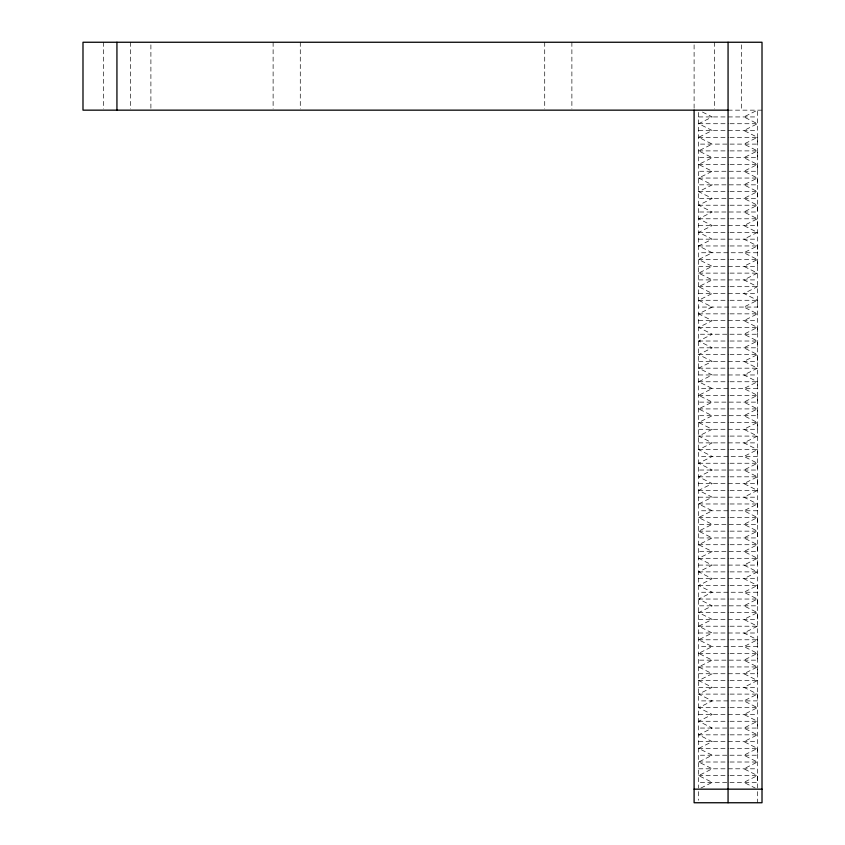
<?xml version="1.0" encoding="UTF-8"?>
<svg xmlns="http://www.w3.org/2000/svg" width="845" height="845" viewBox="0 0 845 845"><rect width="100%" height="100%" fill="white"/><g stroke="black" fill="none" stroke-linecap="round" stroke-linejoin="round"><path stroke-width="0.63" stroke-dasharray="4.22 3.17" d="M757.458 788.036L757.458 110.156L743.885 116.937L757.458 123.729L743.885 130.521L757.458 137.312L757.458 144.104L698.657 144.104M700.917 788.036L712.24 782.375L698.657 775.594L712.24 768.802L698.657 762.01L712.24 755.219L698.657 748.427L712.24 741.635L698.657 734.844L712.24 728.063L698.657 721.271L712.24 714.479L698.657 707.687L712.24 700.896L698.657 694.104L712.24 687.312L698.657 680.531L712.24 673.74L698.657 666.948L712.24 660.156L698.657 653.365L712.24 646.573L698.657 639.781L712.24 633L698.657 626.208L712.24 619.417L698.657 612.625L712.24 605.833L698.657 599.042L712.24 592.25L698.657 585.469L712.24 578.677L698.657 571.885L712.24 565.094L698.657 558.302L712.24 551.51L698.657 544.719L712.24 537.938L698.657 531.146L712.24 524.354L698.657 517.562L712.24 510.771L698.657 503.979L712.24 497.187L698.657 490.406L712.24 483.615L698.657 476.823L712.24 470.031L698.657 463.24L712.24 456.448L698.657 449.656L712.24 442.875L698.657 436.083L712.24 429.292L698.657 422.5L712.24 415.708L698.657 408.917L712.24 402.125L698.657 395.344L712.24 388.552L698.657 381.76L712.24 374.969L698.657 368.177L712.24 361.385L698.657 354.594L712.24 347.813L698.657 341.021L712.24 334.229L698.657 327.438L712.24 320.646L698.657 313.854L712.24 307.062L698.657 300.281L712.24 293.49L698.657 286.698L712.24 279.906L698.657 273.115L712.24 266.323L698.657 259.531L712.24 252.75L698.657 245.958L712.24 239.167L698.657 232.375L712.24 225.583L698.657 218.792L712.24 212L698.657 205.219L712.24 198.427L698.657 191.635L712.24 184.844L698.657 178.052L712.24 171.26L698.657 164.469L712.24 157.688L698.657 150.896L712.24 144.104L698.657 137.312L712.24 130.521L698.657 123.729L712.24 116.937L702.047 111.846M698.657 225.583L757.458 225.583L757.458 218.792L743.885 225.583L757.458 232.375L743.885 239.167L757.458 245.958L757.458 252.75L698.657 252.75M698.657 266.323L757.458 266.323L757.458 259.531L743.885 266.323L757.458 273.115L743.885 279.906L757.458 286.698L743.885 293.49L757.458 300.281L757.458 307.062L698.657 307.062M730.017 300.281L757.458 300.281L743.885 307.062L757.458 313.854L743.885 320.646L757.458 327.438L757.458 334.229L698.657 334.229M698.657 361.385L757.458 361.385L757.458 354.594L743.885 361.385L757.458 368.177L743.885 374.969L757.458 381.76L757.458 388.552L698.657 388.552M698.657 429.292L757.458 429.292L757.458 422.5L743.885 429.292L757.458 436.083L743.885 442.875L757.458 449.656L757.458 456.448L698.657 456.448M698.657 483.615L757.458 483.615L757.458 476.823L743.885 483.615L757.458 490.406L743.885 497.187L757.458 503.979L757.458 510.771L698.657 510.771M698.657 565.094L757.458 565.094L757.458 558.302L743.885 565.094L757.458 571.885L743.885 578.677L757.458 585.469L757.458 592.25L698.657 592.25M698.657 619.417L757.458 619.417L757.458 612.625L743.885 619.417L757.458 626.208L743.885 633L757.458 639.781L757.458 646.573L698.657 646.573M698.657 673.74L757.458 673.74L757.458 666.948L743.885 673.74L757.458 680.531L743.885 687.312L757.458 694.104L757.458 700.896L698.657 700.896M730.017 694.104L757.458 694.104L743.885 700.896L757.458 707.687L743.885 714.479L757.458 721.271L757.458 728.063L698.657 728.063M730.017 721.271L757.458 721.271L743.885 728.063L757.458 734.844L743.885 741.635L757.458 748.427L757.458 755.219L698.657 755.219M730.017 748.427L757.458 748.427L743.885 755.219L757.458 762.01L743.885 768.802L757.458 775.594L757.458 782.375L698.657 782.375M728.063 110.156L762.01 110.156M698.657 116.937L757.458 116.937M698.657 123.729L728.707 123.729M730.017 123.729L757.458 123.729M698.657 130.521L757.458 130.521M698.657 137.312L728.707 137.312M730.017 137.312L757.458 137.312L743.885 144.104L757.458 150.896L757.458 157.688L698.657 157.688M698.657 150.896L728.707 150.896M730.017 150.896L757.458 150.896L743.885 157.688L757.458 164.469L757.458 171.26L698.657 171.26M698.657 164.469L728.707 164.469M730.017 164.469L757.458 164.469L743.885 171.26L757.458 178.052L757.458 184.844L698.657 184.844M698.657 178.052L728.707 178.052M730.017 178.052L757.458 178.052L743.885 184.844L757.458 191.635L757.458 198.427L698.657 198.427M698.657 191.635L728.707 191.635M730.017 191.635L757.458 191.635L743.885 198.427L757.458 205.219L757.458 212L698.657 212M698.657 205.219L728.707 205.219M730.017 205.219L757.458 205.219L743.885 212L757.458 218.792L730.017 218.792M698.657 218.792L728.707 218.792M698.657 232.375L728.707 232.375M730.017 232.375L757.458 232.375M698.657 239.167L757.458 239.167M698.657 245.958L728.707 245.958M730.017 245.958L757.458 245.958L743.885 252.75L757.458 259.531L730.017 259.531M698.657 259.531L728.707 259.531M698.657 273.115L728.707 273.115M730.017 273.115L757.458 273.115M698.657 279.906L757.458 279.906M698.657 286.698L728.707 286.698M730.017 286.698L757.458 286.698M698.657 293.49L757.458 293.49M698.657 300.281L728.707 300.281M698.657 313.854L728.707 313.854M730.017 313.854L757.458 313.854M698.657 320.646L757.458 320.646M698.657 327.438L728.707 327.438M730.017 327.438L757.458 327.438L743.885 334.229L757.458 341.021L757.458 347.813L698.657 347.813M698.657 341.021L728.707 341.021M730.017 341.021L757.458 341.021L743.885 347.813L757.458 354.594L730.017 354.594M698.657 354.594L728.707 354.594M698.657 368.177L728.707 368.177M730.017 368.177L757.458 368.177M698.657 374.969L757.458 374.969M698.657 381.76L728.707 381.76M730.017 381.76L757.458 381.76L743.885 388.552L757.458 395.344L757.458 402.125L698.657 402.125M698.657 395.344L728.707 395.344M730.017 395.344L757.458 395.344L743.885 402.125L757.458 408.917L757.458 415.708L698.657 415.708M698.657 408.917L728.707 408.917M730.017 408.917L757.458 408.917L743.885 415.708L757.458 422.5L730.017 422.5M698.657 422.5L728.707 422.5M698.657 436.083L728.707 436.083M730.017 436.083L757.458 436.083M698.657 442.875L757.458 442.875M698.657 449.656L728.707 449.656M730.017 449.656L757.458 449.656L743.885 456.448L757.458 463.24L757.458 470.031L698.657 470.031M698.657 463.24L728.707 463.24M730.017 463.24L757.458 463.24L743.885 470.031L757.458 476.823L730.017 476.823M698.657 476.823L728.707 476.823M698.657 490.406L728.707 490.406M730.017 490.406L757.458 490.406M698.657 497.187L757.458 497.187M698.657 503.979L728.707 503.979M730.017 503.979L757.458 503.979L743.885 510.771L757.458 517.562L757.458 524.354L698.657 524.354M698.657 517.562L728.707 517.562M730.017 517.562L757.458 517.562L743.885 524.354L757.458 531.146L757.458 537.938L698.657 537.938M698.657 531.146L728.707 531.146M730.017 531.146L757.458 531.146L743.885 537.938L757.458 544.719L757.458 551.51L698.657 551.51M698.657 544.719L728.707 544.719M730.017 544.719L757.458 544.719L743.885 551.51L757.458 558.302L730.017 558.302M698.657 558.302L728.707 558.302M698.657 571.885L728.707 571.885M730.017 571.885L757.458 571.885M698.657 578.677L757.458 578.677M698.657 585.469L728.707 585.469M730.017 585.469L757.458 585.469L743.885 592.25L757.458 599.042L757.458 605.833L698.657 605.833M698.657 599.042L728.707 599.042M730.017 599.042L757.458 599.042L743.885 605.833L757.458 612.625L730.017 612.625M698.657 612.625L728.707 612.625M698.657 626.208L728.707 626.208M730.017 626.208L757.458 626.208M698.657 633L757.458 633M698.657 639.781L728.707 639.781M730.017 639.781L757.458 639.781L743.885 646.573L757.458 653.365L757.458 660.156L698.657 660.156M698.657 653.365L728.707 653.365M730.017 653.365L757.458 653.365L743.885 660.156L757.458 666.948L730.017 666.948M698.657 666.948L728.707 666.948M698.657 680.531L728.707 680.531M730.017 680.531L757.458 680.531M698.657 687.312L757.458 687.312M698.657 694.104L728.707 694.104M698.657 707.687L728.707 707.687M730.017 707.687L757.458 707.687M698.657 714.479L757.458 714.479M698.657 721.271L728.707 721.271M698.657 734.844L728.707 734.844M730.017 734.844L757.458 734.844M698.657 741.635L757.458 741.635M698.657 748.427L728.707 748.427M698.657 762.01L728.707 762.01M730.017 762.01L757.458 762.01M698.657 768.802L757.458 768.802M698.657 775.594L728.707 775.594M730.017 775.594L757.458 775.594L743.885 782.375L755.198 788.036M757.458 791.638L757.458 802.75M741.635 44.859L741.635 110.156M714.479 42.25L714.479 108.847M698.657 112.417L698.657 788.036M698.657 791.638L698.657 800.278M694.104 44.859L694.104 108.847M571.885 42.25L571.885 108.847M544.719 42.25L544.719 108.847M300.281 42.25L300.281 108.847M273.115 42.25L273.115 108.847M150.896 44.859L150.896 108.847M130.521 42.25L130.521 108.847M103.365 42.25L103.365 108.847"/><path stroke-width="1.27" d="M728.063 110.156L82.99 110.156L82.99 42.25L762.01 42.25L762.01 802.75L694.104 802.75L694.104 110.156M694.104 789.167L762.01 789.167M728.063 42.25L728.063 802.75M116.937 42.25L116.937 110.156"/></g></svg>
